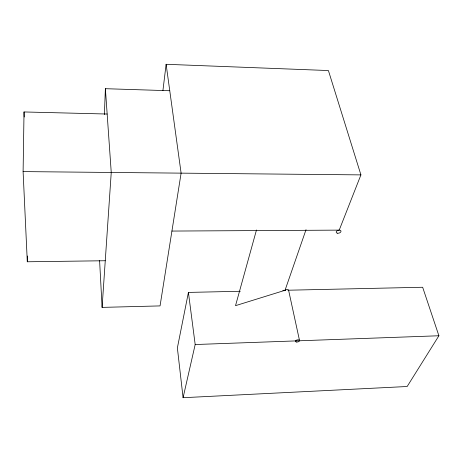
<?xml version="1.0" encoding="UTF-8"?>
<svg xmlns="http://www.w3.org/2000/svg" width="462" height="462" viewBox="0 0 462 462"><rect width="100%" height="100%" fill="white"/><g stroke="black" fill="none" stroke-linecap="round" stroke-linejoin="round"><path stroke-width="0.69" d="M105.261 260.741L27.298 261.775L27.356 256.006M27.298 261.775L23.1 171.598L24.03 111.954L107.155 114.033M104.389 114.593L105.382 88.698L169.762 90.737M171.922 231.064L339.212 230.122L360.92 174.89L328.407 70.547L166.118 64.293L181.11 173.14L160.054 305.908L102.096 307.386L111.244 172.459L105.382 88.698M162.919 90.546L166.118 64.293M240.309 291.274L188.415 292.411L177.373 347.932L183.079 397.707L407.161 386.503L438.9 335.758L422.655 287.254L287.878 290.223M183.079 397.707L195.178 344.531L188.415 292.411M256.485 229.972L235.522 305.671L285.042 290.286L306.035 229.66M195.178 344.531L438.9 335.758M282.831 290.332L285.718 290.269M23.1 171.598L360.92 174.89M288.611 290.292L299.503 340.43M99.601 260.603L102.096 307.386M24.03 111.954L24.238 116.996M284.725 290.789A1.992 1.115 -12 0 1 287.093 289.524A1.992 1.115 -12 0 1 288.542 290.731M337.641 233.235A2.466 1.478 -15.3 0 0 340.991 231.098A2.466 1.478 -15.3 0 0 337.156 230.723A2.466 1.478 -15.3 0 0 337.641 233.235M296.569 342.024A2.079 1.063 -11.9 0 0 299.526 340.546A2.079 1.063 -11.9 0 0 296.361 340.194A2.079 1.063 -11.9 0 0 296.569 342.024"/></g></svg>
